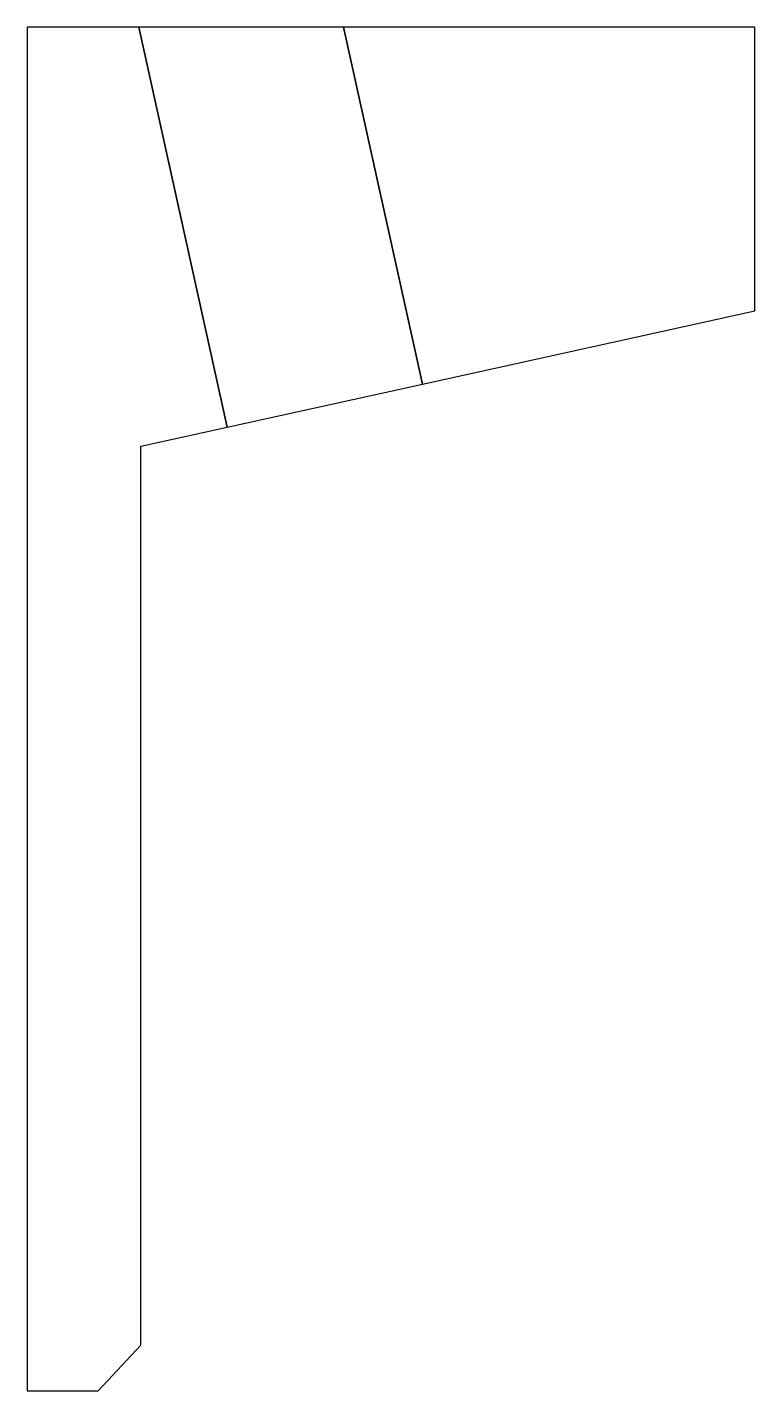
# Model space of a CAD drawing. Header units: millimetres. Extents: x -472 to -392, y -155 to -5.
import ezdxf

# ---------------------------------------------------------------- set-up
doc = ezdxf.new("R2010")
doc.units = ezdxf.units.MM
doc.layers.get('0').update_dxf_attribs({"linetype": 'CONTINUOUS'})

msp = doc.modelspace()

# ---------------------------------------------------------------- linework, layer by layer
for points in [[(-464.72, -155), (-460, -150), (-460, -51.1), (-450.53, -49.01), (-460.23, -5), (-472.5, -5), (-472.5, -155)], [(-429.04, -44.27), (-437.71, -5), (-460.23, -5), (-450.53, -49.01)], [(-429.04, -44.27), (-392.5, -36.21), (-392.5, -5), (-437.71, -5)]]:
    msp.add_lwpolyline(points, close=True)

doc.saveas('drawing.dxf')
